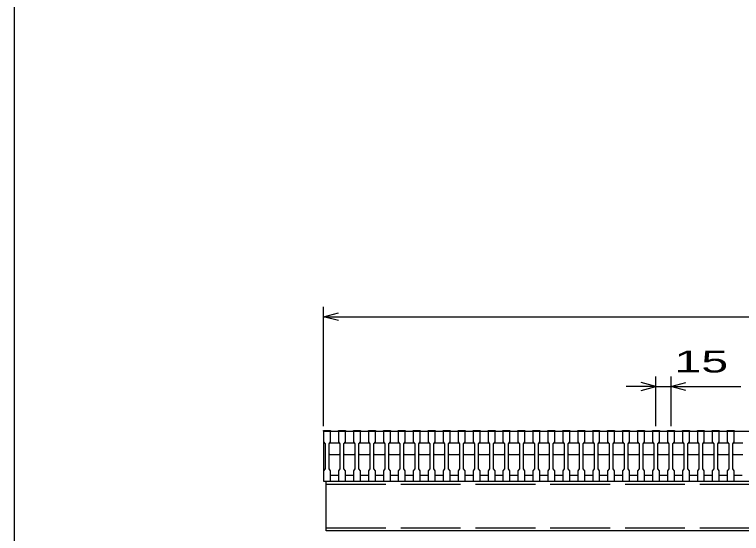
# Model space of a CAD drawing. Units: millimetres, scale not verified. Extents: x -1820 to 1731, y -1282 to 1054.
# Drawn here: x -1729 to -1000, y -685 to -164 of the extents above; entities that cross this region are included whole.
import ezdxf
from ezdxf.enums import TextEntityAlignment as Align

# ---------------------------------------------------------------- set-up
doc = ezdxf.new("R2010")
doc.units = ezdxf.units.MM
doc.header["$LTSCALE"] = 10
doc.linetypes.add('DASHED', pattern=[7.5, 6, -1.5])
for name, color, linetype, lineweight in [('0_2', 150, 'Continuous', 25), ('16', 3, 'Continuous', 25), ('22', 4, 'Continuous', 25)]:
    doc.layers.add(name, color=color, linetype=linetype, lineweight=lineweight)
doc.styles.add('ベクトル', font='')
doc.styles.get('ベクトル').set_extended_font_data('ベクトル')

msp = doc.modelspace()

# ---------------------------------------------------------------- linework, layer by layer
at = {"layer": '0_2'}
msp.add_line((-1729, -1146.5), (-1729, 1053.5), dxfattribs=at)
at = {"layer": '16'}
for p, q in [((-1419, -582.5), (-1419, -581.8)), ((-1419, -581.8), (-1412, -581.8)), ((-1419, -582.5), (-1419, -593)), ((-1412, -582.5), (-1419, -582.5)), ((-1419, -582.5), (-1419, -626.5)), ((-1419, -582.5), (-424, -582.5)), ((-1412, -581.8), (-1412, -582.5)), ((-1412, -593), (-1412, -582.5)), ((-1404, -582.5), (-1404, -581.8)), ((-1404, -581.8), (-1397, -581.8)), ((-1404, -582.5), (-1404, -593)), ((-1397, -582.5), (-1404, -582.5)), ((-1397, -581.8), (-1397, -582.5)), ((-1397, -593), (-1397, -582.5)), ((-1389, -582.5), (-1389, -581.8)), ((-1389, -581.8), (-1382, -581.8)), ((-1389, -582.5), (-1389, -593)), ((-1382, -582.5), (-1389, -582.5)), ((-1382, -581.8), (-1382, -582.5)), ((-1382, -593), (-1382, -582.5)), ((-1374, -582.5), (-1374, -581.8)), ((-1374, -581.8), (-1367, -581.8)), ((-1374, -582.5), (-1374, -593)), ((-1367, -582.5), (-1374, -582.5)), ((-1367, -581.8), (-1367, -582.5)), ((-1367, -593), (-1367, -582.5)), ((-1359, -582.5), (-1359, -581.8)), ((-1359, -581.8), (-1352, -581.8)), ((-1359, -582.5), (-1359, -593)), ((-1352, -582.5), (-1359, -582.5)), ((-1352, -581.8), (-1352, -582.5)), ((-1352, -593), (-1352, -582.5)), ((-1344, -582.5), (-1344, -581.8)), ((-1344, -581.8), (-1337, -581.8)), ((-1344, -582.5), (-1344, -593)), ((-1337, -582.5), (-1344, -582.5)), ((-1337, -581.8), (-1337, -582.5)), ((-1337, -593), (-1337, -582.5)), ((-1329, -582.5), (-1329, -581.8)), ((-1329, -581.8), (-1322, -581.8)), ((-1329, -582.5), (-1329, -593)), ((-1322, -582.5), (-1329, -582.5)), ((-1322, -581.8), (-1322, -582.5)), ((-1322, -593), (-1322, -582.5)), ((-1314, -582.5), (-1314, -581.8)), ((-1314, -581.8), (-1307, -581.8)), ((-1314, -582.5), (-1314, -593)), ((-1307, -582.5), (-1314, -582.5)), ((-1307, -581.8), (-1307, -582.5)), ((-1307, -593), (-1307, -582.5)), ((-1299, -582.5), (-1299, -581.8)), ((-1299, -581.8), (-1292, -581.8)), ((-1299, -582.5), (-1299, -593)), ((-1292, -582.5), (-1299, -582.5)), ((-1292, -581.8), (-1292, -582.5)), ((-1292, -593), (-1292, -582.5)), ((-1284, -582.5), (-1284, -581.8)), ((-1284, -581.8), (-1277, -581.8)), ((-1284, -582.5), (-1284, -593)), ((-1277, -582.5), (-1284, -582.5)), ((-1277, -581.8), (-1277, -582.5)), ((-1277, -593), (-1277, -582.5)), ((-1269, -582.5), (-1269, -581.8)), ((-1269, -581.8), (-1262, -581.8)), ((-1269, -582.5), (-1269, -593)), ((-1262, -582.5), (-1269, -582.5)), ((-1262, -581.8), (-1262, -582.5)), ((-1262, -593), (-1262, -582.5)), ((-1254, -582.5), (-1254, -581.8)), ((-1254, -581.8), (-1247, -581.8)), ((-1254, -582.5), (-1254, -593)), ((-1247, -582.5), (-1254, -582.5)), ((-1247, -581.8), (-1247, -582.5)), ((-1247, -593), (-1247, -582.5)), ((-1239, -582.5), (-1239, -581.8)), ((-1239, -581.8), (-1232, -581.8)), ((-1239, -582.5), (-1239, -593)), ((-1232, -582.5), (-1239, -582.5)), ((-1232, -581.8), (-1232, -582.5)), ((-1232, -593), (-1232, -582.5)), ((-1224, -582.5), (-1224, -581.8)), ((-1224, -581.8), (-1217, -581.8)), ((-1224, -582.5), (-1224, -593)), ((-1217, -582.5), (-1224, -582.5)), ((-1217, -581.8), (-1217, -582.5)), ((-1217, -593), (-1217, -582.5)), ((-1209, -582.5), (-1209, -581.8)), ((-1209, -581.8), (-1202, -581.8)), ((-1209, -582.5), (-1209, -593)), ((-1202, -582.5), (-1209, -582.5)), ((-1202, -581.8), (-1202, -582.5)), ((-1202, -593), (-1202, -582.5)), ((-1194, -582.5), (-1194, -581.8)), ((-1194, -581.8), (-1187, -581.8)), ((-1194, -582.5), (-1194, -593)), ((-1187, -582.5), (-1194, -582.5)), ((-1187, -581.8), (-1187, -582.5)), ((-1187, -593), (-1187, -582.5)), ((-1179, -582.5), (-1179, -581.8)), ((-1179, -581.8), (-1172, -581.8)), ((-1179, -582.5), (-1179, -593)), ((-1172, -582.5), (-1179, -582.5)), ((-1172, -581.8), (-1172, -582.5)), ((-1172, -593), (-1172, -582.5)), ((-1164, -582.5), (-1164, -581.8)), ((-1164, -581.8), (-1157, -581.8)), ((-1164, -582.5), (-1164, -593)), ((-1157, -582.5), (-1164, -582.5)), ((-1157, -581.8), (-1157, -582.5)), ((-1157, -593), (-1157, -582.5)), ((-1149, -582.5), (-1149, -581.8)), ((-1149, -581.8), (-1142, -581.8)), ((-1149, -582.5), (-1149, -593)), ((-1142, -582.5), (-1149, -582.5)), ((-1142, -581.8), (-1142, -582.5)), ((-1142, -593), (-1142, -582.5)), ((-1134, -582.5), (-1134, -581.8)), ((-1134, -581.8), (-1127, -581.8)), ((-1134, -582.5), (-1134, -593)), ((-1127, -582.5), (-1134, -582.5)), ((-1127, -581.8), (-1127, -582.5)), ((-1127, -593), (-1127, -582.5)), ((-1119, -582.5), (-1119, -581.8)), ((-1119, -581.8), (-1112, -581.8)), ((-1119, -582.5), (-1119, -593)), ((-1112, -582.5), (-1119, -582.5)), ((-1112, -581.8), (-1112, -582.5)), ((-1112, -593), (-1112, -582.5)), ((-1104, -582.5), (-1104, -581.8)), ((-1104, -581.8), (-1097, -581.8)), ((-1104, -582.5), (-1104, -593)), ((-1097, -582.5), (-1104, -582.5)), ((-1097, -581.8), (-1097, -582.5)), ((-1097, -593), (-1097, -582.5)), ((-1089, -582.5), (-1089, -581.8)), ((-1089, -581.8), (-1082, -581.8)), ((-1089, -582.5), (-1089, -593)), ((-1082, -582.5), (-1089, -582.5)), ((-1082, -581.8), (-1082, -582.5)), ((-1082, -593), (-1082, -582.5)), ((-1074, -582.5), (-1074, -581.8)), ((-1074, -581.8), (-1067, -581.8)), ((-1074, -582.5), (-1074, -593)), ((-1067, -582.5), (-1074, -582.5)), ((-1067, -581.8), (-1067, -582.5)), ((-1067, -593), (-1067, -582.5)), ((-1059, -582.5), (-1059, -581.8)), ((-1059, -581.8), (-1052, -581.8)), ((-1059, -582.5), (-1059, -593)), ((-1052, -582.5), (-1059, -582.5)), ((-1052, -581.8), (-1052, -582.5)), ((-1052, -593), (-1052, -582.5)), ((-1044, -582.5), (-1044, -581.8)), ((-1044, -581.8), (-1037, -581.8)), ((-1044, -582.5), (-1044, -593)), ((-1037, -582.5), (-1044, -582.5)), ((-1037, -581.8), (-1037, -582.5)), ((-1037, -593), (-1037, -582.5)), ((-1029, -582.5), (-1029, -581.8)), ((-1029, -581.8), (-1022, -581.8)), ((-1029, -582.5), (-1029, -593)), ((-1022, -582.5), (-1029, -582.5)), ((-1022, -581.8), (-1022, -582.5)), ((-1022, -593), (-1022, -582.5)), ((-1014, -582.5), (-1014, -581.8)), ((-1014, -581.8), (-1007, -581.8)), ((-1014, -582.5), (-1014, -593)), ((-1007, -582.5), (-1014, -582.5)), ((-1007, -581.8), (-1007, -582.5)), ((-1007, -593), (-1007, -582.5)), ((-1419, -593), (-1417.5, -595)), ((-1417.5, -595), (-1417.5, -620)), ((-1413.5, -595), (-1412, -593)), ((-1413.5, -595), (-1412.5, -594)), ((-1413.5, -620), (-1413.5, -595)), ((-1412.5, -594), (-1403.5, -594)), ((-1404, -593), (-1402.5, -595)), ((-1403.5, -594), (-1402.5, -595)), ((-1402.5, -595), (-1402.5, -620)), ((-1398.5, -595), (-1397, -593)), ((-1398.5, -595), (-1397.5, -594)), ((-1398.5, -620), (-1398.5, -595)), ((-1397.5, -594), (-1388.5, -594)), ((-1389, -593), (-1387.5, -595)), ((-1388.5, -594), (-1387.5, -595)), ((-1387.5, -595), (-1387.5, -620)), ((-1383.5, -595), (-1382, -593)), ((-1383.5, -595), (-1382.5, -594)), ((-1383.5, -620), (-1383.5, -595)), ((-1382.5, -594), (-1373.5, -594)), ((-1374, -593), (-1372.5, -595)), ((-1373.5, -594), (-1372.5, -595)), ((-1372.5, -595), (-1372.5, -620)), ((-1368.5, -595), (-1367, -593)), ((-1368.5, -595), (-1367.5, -594)), ((-1368.5, -620), (-1368.5, -595)), ((-1367.5, -594), (-1358.5, -594)), ((-1359, -593), (-1357.5, -595)), ((-1358.5, -594), (-1357.5, -595)), ((-1357.5, -595), (-1357.5, -620)), ((-1353.5, -595), (-1352, -593)), ((-1353.5, -595), (-1352.5, -594)), ((-1353.5, -620), (-1353.5, -595)), ((-1352.5, -594), (-1343.5, -594)), ((-1344, -593), (-1342.5, -595)), ((-1343.5, -594), (-1342.5, -595)), ((-1342.5, -595), (-1342.5, -620)), ((-1338.5, -595), (-1337, -593)), ((-1338.5, -595), (-1337.5, -594)), ((-1338.5, -620), (-1338.5, -595)), ((-1337.5, -594), (-1328.5, -594)), ((-1329, -593), (-1327.5, -595)), ((-1328.5, -594), (-1327.5, -595)), ((-1327.5, -595), (-1327.5, -620)), ((-1323.5, -595), (-1322, -593)), ((-1323.5, -595), (-1322.5, -594)), ((-1323.5, -620), (-1323.5, -595)), ((-1322.5, -594), (-1313.5, -594)), ((-1314, -593), (-1312.5, -595)), ((-1313.5, -594), (-1312.5, -595)), ((-1312.5, -595), (-1312.5, -620)), ((-1308.5, -595), (-1307, -593)), ((-1308.5, -595), (-1307.5, -594)), ((-1308.5, -620), (-1308.5, -595)), ((-1307.5, -594), (-1298.5, -594)), ((-1299, -593), (-1297.5, -595)), ((-1298.5, -594), (-1297.5, -595)), ((-1297.5, -595), (-1297.5, -620)), ((-1293.5, -595), (-1292, -593)), ((-1293.5, -595), (-1292.5, -594)), ((-1293.5, -620), (-1293.5, -595)), ((-1292.5, -594), (-1283.5, -594)), ((-1284, -593), (-1282.5, -595)), ((-1283.5, -594), (-1282.5, -595)), ((-1282.5, -595), (-1282.5, -620)), ((-1278.5, -595), (-1277, -593)), ((-1278.5, -595), (-1277.5, -594)), ((-1278.5, -620), (-1278.5, -595)), ((-1277.5, -594), (-1268.5, -594)), ((-1269, -593), (-1267.5, -595)), ((-1268.5, -594), (-1267.5, -595)), ((-1267.5, -595), (-1267.5, -620)), ((-1263.5, -595), (-1262, -593)), ((-1263.5, -595), (-1262.5, -594)), ((-1263.5, -620), (-1263.5, -595)), ((-1262.5, -594), (-1253.5, -594)), ((-1254, -593), (-1252.5, -595)), ((-1253.5, -594), (-1252.5, -595)), ((-1252.5, -595), (-1252.5, -620)), ((-1248.5, -595), (-1247, -593)), ((-1248.5, -595), (-1247.5, -594)), ((-1248.5, -620), (-1248.5, -595)), ((-1247.5, -594), (-1238.5, -594)), ((-1239, -593), (-1237.5, -595)), ((-1238.5, -594), (-1237.5, -595)), ((-1237.5, -595), (-1237.5, -620)), ((-1233.5, -595), (-1232, -593)), ((-1233.5, -595), (-1232.5, -594)), ((-1233.5, -620), (-1233.5, -595)), ((-1232.5, -594), (-1223.5, -594)), ((-1224, -593), (-1222.5, -595)), ((-1223.5, -594), (-1222.5, -595)), ((-1222.5, -595), (-1222.5, -620)), ((-1218.5, -595), (-1217, -593)), ((-1218.5, -595), (-1217.5, -594)), ((-1218.5, -620), (-1218.5, -595)), ((-1217.5, -594), (-1208.5, -594)), ((-1209, -593), (-1207.5, -595)), ((-1208.5, -594), (-1207.5, -595)), ((-1207.5, -595), (-1207.5, -620)), ((-1203.5, -595), (-1202, -593)), ((-1203.5, -595), (-1202.5, -594)), ((-1203.5, -620), (-1203.5, -595)), ((-1202.5, -594), (-1193.5, -594)), ((-1194, -593), (-1192.5, -595)), ((-1193.5, -594), (-1192.5, -595)), ((-1192.5, -595), (-1192.5, -620)), ((-1188.5, -595), (-1187, -593)), ((-1188.5, -595), (-1187.5, -594)), ((-1188.5, -620), (-1188.5, -595)), ((-1187.5, -594), (-1178.5, -594)), ((-1179, -593), (-1177.5, -595)), ((-1178.5, -594), (-1177.5, -595)), ((-1177.5, -595), (-1177.5, -620)), ((-1173.5, -595), (-1172, -593)), ((-1173.5, -595), (-1172.5, -594)), ((-1173.5, -620), (-1173.5, -595)), ((-1172.5, -594), (-1163.5, -594)), ((-1164, -593), (-1162.5, -595)), ((-1163.5, -594), (-1162.5, -595)), ((-1162.5, -595), (-1162.5, -620)), ((-1158.5, -595), (-1157, -593)), ((-1158.5, -595), (-1157.5, -594)), ((-1158.5, -620), (-1158.5, -595)), ((-1157.5, -594), (-1148.5, -594)), ((-1149, -593), (-1147.5, -595)), ((-1148.5, -594), (-1147.5, -595)), ((-1147.5, -595), (-1147.5, -620)), ((-1143.5, -595), (-1142, -593)), ((-1143.5, -595), (-1142.5, -594)), ((-1143.5, -620), (-1143.5, -595)), ((-1142.5, -594), (-1133.5, -594)), ((-1134, -593), (-1132.5, -595)), ((-1133.5, -594), (-1132.5, -595)), ((-1132.5, -595), (-1132.5, -620)), ((-1128.5, -595), (-1127, -593)), ((-1128.5, -595), (-1127.5, -594)), ((-1128.5, -620), (-1128.5, -595)), ((-1127.5, -594), (-1118.5, -594)), ((-1119, -593), (-1117.5, -595)), ((-1118.5, -594), (-1117.5, -595)), ((-1117.5, -595), (-1117.5, -620)), ((-1113.5, -595), (-1112, -593)), ((-1113.5, -595), (-1112.5, -594)), ((-1113.5, -620), (-1113.5, -595)), ((-1112.5, -594), (-1103.5, -594)), ((-1104, -593), (-1102.5, -595)), ((-1103.5, -594), (-1102.5, -595)), ((-1102.5, -595), (-1102.5, -620)), ((-1098.5, -595), (-1097, -593)), ((-1098.5, -595), (-1097.5, -594)), ((-1098.5, -620), (-1098.5, -595)), ((-1097.5, -594), (-1088.5, -594)), ((-1089, -593), (-1087.5, -595)), ((-1088.5, -594), (-1087.5, -595)), ((-1087.5, -595), (-1087.5, -620)), ((-1083.5, -595), (-1082, -593)), ((-1083.5, -595), (-1082.5, -594)), ((-1083.5, -620), (-1083.5, -595)), ((-1082.5, -594), (-1073.5, -594)), ((-1074, -593), (-1072.5, -595)), ((-1073.5, -594), (-1072.5, -595)), ((-1072.5, -595), (-1072.5, -620)), ((-1068.5, -595), (-1067, -593)), ((-1068.5, -595), (-1067.5, -594)), ((-1068.5, -620), (-1068.5, -595)), ((-1067.5, -594), (-1058.5, -594)), ((-1059, -593), (-1057.5, -595)), ((-1058.5, -594), (-1057.5, -595)), ((-1057.5, -595), (-1057.5, -620)), ((-1053.5, -595), (-1052, -593)), ((-1053.5, -595), (-1052.5, -594)), ((-1053.5, -620), (-1053.5, -595)), ((-1052.5, -594), (-1043.5, -594)), ((-1044, -593), (-1042.5, -595)), ((-1043.5, -594), (-1042.5, -595)), ((-1042.5, -595), (-1042.5, -620)), ((-1038.5, -595), (-1037, -593)), ((-1038.5, -595), (-1037.5, -594)), ((-1038.5, -620), (-1038.5, -595)), ((-1037.5, -594), (-1028.5, -594)), ((-1029, -593), (-1027.5, -595)), ((-1028.5, -594), (-1027.5, -595)), ((-1027.5, -595), (-1027.5, -620)), ((-1023.5, -595), (-1022, -593)), ((-1023.5, -595), (-1022.5, -594)), ((-1023.5, -620), (-1023.5, -595)), ((-1022.5, -594), (-1013.5, -594)), ((-1014, -593), (-1012.5, -595)), ((-1013.5, -594), (-1012.5, -595)), ((-1012.5, -595), (-1012.5, -620)), ((-1008.5, -595), (-1007, -593)), ((-1008.5, -595), (-1007.5, -594)), ((-1008.5, -620), (-1008.5, -595)), ((-1007.5, -594), (-998.5, -594)), ((-1412.5, -606), (-1413.5, -605)), ((-1402.5, -605), (-1403.5, -606)), ((-1397.5, -606), (-1398.5, -605)), ((-1387.5, -605), (-1388.5, -606)), ((-1382.5, -606), (-1383.5, -605)), ((-1372.5, -605), (-1373.5, -606)), ((-1367.5, -606), (-1368.5, -605)), ((-1357.5, -605), (-1358.5, -606)), ((-1352.5, -606), (-1353.5, -605)), ((-1342.5, -605), (-1343.5, -606)), ((-1337.5, -606), (-1338.5, -605)), ((-1327.5, -605), (-1328.5, -606)), ((-1322.5, -606), (-1323.5, -605)), ((-1312.5, -605), (-1313.5, -606)), ((-1307.5, -606), (-1308.5, -605)), ((-1297.5, -605), (-1298.5, -606)), ((-1292.5, -606), (-1293.5, -605)), ((-1282.5, -605), (-1283.5, -606)), ((-1277.5, -606), (-1278.5, -605)), ((-1267.5, -605), (-1268.5, -606)), ((-1262.5, -606), (-1263.5, -605)), ((-1252.5, -605), (-1253.5, -606)), ((-1247.5, -606), (-1248.5, -605)), ((-1237.5, -605), (-1238.5, -606)), ((-1232.5, -606), (-1233.5, -605)), ((-1222.5, -605), (-1223.5, -606)), ((-1217.5, -606), (-1218.5, -605)), ((-1207.5, -605), (-1208.5, -606)), ((-1202.5, -606), (-1203.5, -605)), ((-1192.5, -605), (-1193.5, -606)), ((-1187.5, -606), (-1188.5, -605)), ((-1177.5, -605), (-1178.5, -606)), ((-1172.5, -606), (-1173.5, -605)), ((-1162.5, -605), (-1163.5, -606)), ((-1157.5, -606), (-1158.5, -605)), ((-1147.5, -605), (-1148.5, -606)), ((-1142.5, -606), (-1143.5, -605)), ((-1132.5, -605), (-1133.5, -606)), ((-1127.5, -606), (-1128.5, -605)), ((-1117.5, -605), (-1118.5, -606)), ((-1112.5, -606), (-1113.5, -605)), ((-1102.5, -605), (-1103.5, -606)), ((-1097.5, -606), (-1098.5, -605)), ((-1087.5, -605), (-1088.5, -606)), ((-1082.5, -606), (-1083.5, -605)), ((-1072.5, -605), (-1073.5, -606)), ((-1067.5, -606), (-1068.5, -605)), ((-1057.5, -605), (-1058.5, -606)), ((-1052.5, -606), (-1053.5, -605)), ((-1042.5, -605), (-1043.5, -606)), ((-1037.5, -606), (-1038.5, -605)), ((-1027.5, -605), (-1028.5, -606)), ((-1022.5, -606), (-1023.5, -605)), ((-1012.5, -605), (-1013.5, -606)), ((-1007.5, -606), (-1008.5, -605)), ((-1403.5, -606), (-1412.5, -606)), ((-1388.5, -606), (-1397.5, -606)), ((-1373.5, -606), (-1382.5, -606)), ((-1358.5, -606), (-1367.5, -606)), ((-1343.5, -606), (-1352.5, -606)), ((-1328.5, -606), (-1337.5, -606)), ((-1313.5, -606), (-1322.5, -606)), ((-1298.5, -606), (-1307.5, -606)), ((-1283.5, -606), (-1292.5, -606)), ((-1268.5, -606), (-1277.5, -606)), ((-1253.5, -606), (-1262.5, -606)), ((-1238.5, -606), (-1247.5, -606)), ((-1223.5, -606), (-1232.5, -606)), ((-1208.5, -606), (-1217.5, -606)), ((-1193.5, -606), (-1202.5, -606)), ((-1178.5, -606), (-1187.5, -606)), ((-1163.5, -606), (-1172.5, -606)), ((-1148.5, -606), (-1157.5, -606)), ((-1133.5, -606), (-1142.5, -606)), ((-1118.5, -606), (-1127.5, -606)), ((-1103.5, -606), (-1112.5, -606)), ((-1088.5, -606), (-1097.5, -606)), ((-1073.5, -606), (-1082.5, -606)), ((-1058.5, -606), (-1067.5, -606)), ((-1043.5, -606), (-1052.5, -606)), ((-1028.5, -606), (-1037.5, -606)), ((-1013.5, -606), (-1022.5, -606)), ((-998.5, -606), (-1007.5, -606)), ((-1417.5, -620), (-1419, -622)), ((-1419, -622), (-1419, -632.5)), ((-1412, -622), (-1413.5, -620)), ((-1412, -632.5), (-1412, -622)), ((-1412, -626.5), (-1404, -626.5)), ((-1402.5, -620), (-1404, -622)), ((-1404, -622), (-1404, -632.5)), ((-1397, -622), (-1398.5, -620)), ((-1397, -632.5), (-1397, -622)), ((-1397, -626.5), (-1389, -626.5)), ((-1387.5, -620), (-1389, -622)), ((-1389, -622), (-1389, -632.5)), ((-1382, -622), (-1383.5, -620)), ((-1382, -632.5), (-1382, -622)), ((-1382, -626.5), (-1374, -626.5)), ((-1372.5, -620), (-1374, -622)), ((-1374, -622), (-1374, -632.5)), ((-1367, -622), (-1368.5, -620)), ((-1367, -632.5), (-1367, -622)), ((-1367, -626.5), (-1359, -626.5)), ((-1357.5, -620), (-1359, -622)), ((-1359, -622), (-1359, -632.5)), ((-1352, -622), (-1353.5, -620)), ((-1352, -632.5), (-1352, -622)), ((-1352, -626.5), (-1344, -626.5)), ((-1342.5, -620), (-1344, -622)), ((-1344, -622), (-1344, -632.5)), ((-1337, -622), (-1338.5, -620)), ((-1337, -632.5), (-1337, -622)), ((-1337, -626.5), (-1329, -626.5)), ((-1327.5, -620), (-1329, -622)), ((-1329, -622), (-1329, -632.5)), ((-1322, -622), (-1323.5, -620)), ((-1322, -632.5), (-1322, -622)), ((-1322, -626.5), (-1314, -626.5)), ((-1312.5, -620), (-1314, -622)), ((-1314, -622), (-1314, -632.5)), ((-1307, -622), (-1308.5, -620)), ((-1307, -632.5), (-1307, -622)), ((-1307, -626.5), (-1299, -626.5)), ((-1297.5, -620), (-1299, -622)), ((-1299, -622), (-1299, -632.5)), ((-1292, -622), (-1293.5, -620)), ((-1292, -632.5), (-1292, -622)), ((-1292, -626.5), (-1284, -626.5)), ((-1282.5, -620), (-1284, -622)), ((-1284, -622), (-1284, -632.5)), ((-1277, -622), (-1278.5, -620)), ((-1277, -632.5), (-1277, -622)), ((-1277, -626.5), (-1269, -626.5)), ((-1267.5, -620), (-1269, -622)), ((-1269, -622), (-1269, -632.5)), ((-1262, -622), (-1263.5, -620)), ((-1262, -632.5), (-1262, -622)), ((-1262, -626.5), (-1254, -626.5)), ((-1252.5, -620), (-1254, -622)), ((-1254, -622), (-1254, -632.5)), ((-1247, -622), (-1248.5, -620)), ((-1247, -632.5), (-1247, -622)), ((-1247, -626.5), (-1239, -626.5)), ((-1237.5, -620), (-1239, -622)), ((-1239, -622), (-1239, -632.5)), ((-1232, -622), (-1233.5, -620)), ((-1232, -632.5), (-1232, -622)), ((-1232, -626.5), (-1224, -626.5)), ((-1222.5, -620), (-1224, -622)), ((-1224, -622), (-1224, -632.5)), ((-1217, -622), (-1218.5, -620)), ((-1217, -632.5), (-1217, -622)), ((-1217, -626.5), (-1209, -626.5)), ((-1207.5, -620), (-1209, -622)), ((-1209, -622), (-1209, -632.5)), ((-1202, -622), (-1203.5, -620)), ((-1202, -632.5), (-1202, -622)), ((-1202, -626.5), (-1194, -626.5)), ((-1192.5, -620), (-1194, -622)), ((-1194, -622), (-1194, -632.5)), ((-1187, -622), (-1188.5, -620)), ((-1187, -632.5), (-1187, -622)), ((-1187, -626.5), (-1179, -626.5)), ((-1177.5, -620), (-1179, -622)), ((-1179, -622), (-1179, -632.5)), ((-1172, -622), (-1173.5, -620)), ((-1172, -632.5), (-1172, -622)), ((-1172, -626.5), (-1164, -626.5)), ((-1162.5, -620), (-1164, -622)), ((-1164, -622), (-1164, -632.5)), ((-1157, -622), (-1158.5, -620)), ((-1157, -632.5), (-1157, -622)), ((-1157, -626.5), (-1149, -626.5)), ((-1147.5, -620), (-1149, -622)), ((-1149, -622), (-1149, -632.5)), ((-1142, -622), (-1143.5, -620)), ((-1142, -632.5), (-1142, -622)), ((-1142, -626.5), (-1134, -626.5)), ((-1132.5, -620), (-1134, -622)), ((-1134, -622), (-1134, -632.5)), ((-1127, -622), (-1128.5, -620)), ((-1127, -632.5), (-1127, -622)), ((-1127, -626.5), (-1119, -626.5)), ((-1117.5, -620), (-1119, -622)), ((-1119, -622), (-1119, -632.5)), ((-1112, -622), (-1113.5, -620)), ((-1112, -632.5), (-1112, -622)), ((-1112, -626.5), (-1104, -626.5)), ((-1102.5, -620), (-1104, -622)), ((-1104, -622), (-1104, -632.5)), ((-1097, -622), (-1098.5, -620)), ((-1097, -632.5), (-1097, -622)), ((-1097, -626.5), (-1089, -626.5)), ((-1087.5, -620), (-1089, -622)), ((-1089, -622), (-1089, -632.5)), ((-1082, -622), (-1083.5, -620)), ((-1082, -632.5), (-1082, -622)), ((-1082, -626.5), (-1074, -626.5)), ((-1072.5, -620), (-1074, -622)), ((-1074, -622), (-1074, -632.5)), ((-1067, -622), (-1068.5, -620)), ((-1067, -632.5), (-1067, -622)), ((-1067, -626.5), (-1059, -626.5)), ((-1057.5, -620), (-1059, -622)), ((-1059, -622), (-1059, -632.5)), ((-1052, -622), (-1053.5, -620)), ((-1052, -632.5), (-1052, -622)), ((-1052, -626.5), (-1044, -626.5)), ((-1042.5, -620), (-1044, -622)), ((-1044, -622), (-1044, -632.5)), ((-1037, -622), (-1038.5, -620)), ((-1037, -632.5), (-1037, -622)), ((-1037, -626.5), (-1029, -626.5)), ((-1027.5, -620), (-1029, -622)), ((-1029, -622), (-1029, -632.5)), ((-1022, -622), (-1023.5, -620)), ((-1022, -632.5), (-1022, -622)), ((-1022, -626.5), (-1014, -626.5)), ((-1012.5, -620), (-1014, -622)), ((-1014, -622), (-1014, -632.5)), ((-1007, -622), (-1008.5, -620)), ((-1007, -632.5), (-1007, -622)), ((-1007, -626.5), (-999, -626.5)), ((-1419, -632.5), (-1412, -632.5)), ((-1416.5, -632.5), (-426.5, -632.5)), ((-1416.5, -682.5), (-1416.5, -632.5)), ((-1404, -632.5), (-1397, -632.5)), ((-1389, -632.5), (-1382, -632.5)), ((-1374, -632.5), (-1367, -632.5)), ((-1359, -632.5), (-1352, -632.5)), ((-1344, -632.5), (-1337, -632.5)), ((-1329, -632.5), (-1322, -632.5)), ((-1314, -632.5), (-1307, -632.5)), ((-1299, -632.5), (-1292, -632.5)), ((-1284, -632.5), (-1277, -632.5)), ((-1269, -632.5), (-1262, -632.5)), ((-1254, -632.5), (-1247, -632.5)), ((-1239, -632.5), (-1232, -632.5)), ((-1224, -632.5), (-1217, -632.5)), ((-1209, -632.5), (-1202, -632.5)), ((-1194, -632.5), (-1187, -632.5)), ((-1179, -632.5), (-1172, -632.5)), ((-1164, -632.5), (-1157, -632.5)), ((-1149, -632.5), (-1142, -632.5)), ((-1134, -632.5), (-1127, -632.5)), ((-1119, -632.5), (-1112, -632.5)), ((-1104, -632.5), (-1097, -632.5)), ((-1089, -632.5), (-1082, -632.5)), ((-1074, -632.5), (-1067, -632.5)), ((-1059, -632.5), (-1052, -632.5)), ((-1044, -632.5), (-1037, -632.5)), ((-1029, -632.5), (-1022, -632.5)), ((-1014, -632.5), (-1007, -632.5)), ((-426.5, -682.5), (-1416.5, -682.5))]:
    msp.add_line(p, q, dxfattribs=at)
at = {"layer": '16', "linetype": 'DASHED'}
for p, q in [((-1416.5, -635.7), (-426.5, -635.7)), ((-1416.5, -679.3), (-426.5, -679.3))]:
    msp.add_line(p, q, dxfattribs=at)
at = {"layer": '22'}
for p, q in [((-1419, -577.5), (-1419, -457.5)), ((-1419, -467.5), (-1404, -463.5)), ((-1404, -471.5), (-1419, -467.5)), ((-1419, -467.5), (-424, -467.5)), ((-1085.5, -577.5), (-1085.5, -527.5)), ((-1070.5, -527.5), (-1070.5, -577.5)), ((-1085.5, -537.5), (-1115.5, -537.5)), ((-1085.5, -537.5), (-1100.5, -533.5)), ((-1100.5, -541.5), (-1085.5, -537.5)), ((-1085.5, -537.5), (-1070.5, -537.5)), ((-1070.5, -537.5), (-1055.5, -533.5)), ((-1055.5, -541.5), (-1070.5, -537.5)), ((-1070.5, -537.5), (-1000.5, -537.5))]:
    msp.add_line(p, q, dxfattribs=at)

# ---------------------------------------------------------------- texts
at = {"layer": '22', "color": 2, "style": 'ベクトル', "width": 1.65}
msp.add_text(' 15 ', height=21.99, dxfattribs=at).set_placement((-1080.5, -512.5), align=Align.MIDDLE_LEFT)

doc.saveas('drawing.dxf')
